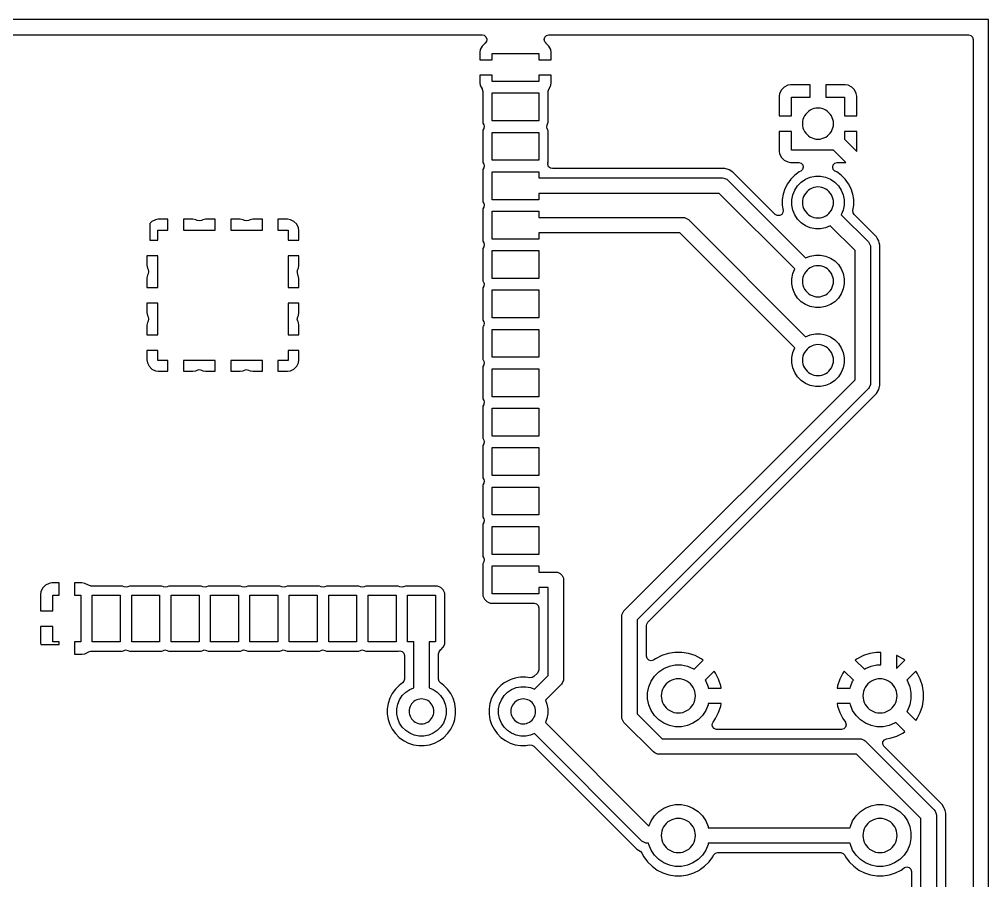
# Model space of a CAD drawing. Header units: millimetres. Extents: x 126 to 180, y -136 to -90.2.
# Drawn here: x 148.76 to 180, y -117.95 to -90.2 of the extents above; entities that cross this region are included whole.
import ezdxf

# ---------------------------------------------------------------- set-up
doc = ezdxf.new("R2010")
doc.units = ezdxf.units.MM
doc.layers.add('ABLATE', color=1, linetype='CONTINUOUS')

msp = doc.modelspace()

# ---------------------------------------------------------------- linework, layer by layer
at = {"layer": 'ABLATE'}
for points in [[(126, -136), (180, -136), (180, -90.2), (126, -90.2)], [(173.5249, -92.3248), (173.5248, -92.3248), (173.412, -92.3824), (173.3224, -92.472), (173.2648, -92.5849), (173.25, -92.6785), (173.25, -93.31), (173.65, -93.31), (173.65, -92.71), (174.25, -92.71), (174.25, -92.31), (173.6185, -92.31)], [(174.75, -92.71), (175.35, -92.71), (175.35, -93.31), (175.75, -93.31), (175.75, -92.6785), (175.7352, -92.5849), (175.7352, -92.5848), (175.6776, -92.472), (175.588, -92.3824), (175.4751, -92.3248), (175.3815, -92.31), (174.75, -92.31)], [(165.5, -93.47), (164, -93.47), (164, -92.57), (165.5, -92.57)], [(174.4347, -93.0643), (174.3706, -93.077), (174.3087, -93.0981), (174.25, -93.127), (174.1956, -93.1633), (174.1464, -93.2064), (174.1033, -93.2556), (174.067, -93.31), (174.0381, -93.3687), (174.017, -93.4306), (174.0043, -93.4947), (174, -93.56), (174.0043, -93.6253), (174.017, -93.6894), (174.0381, -93.7513), (174.067, -93.81), (174.1033, -93.8644), (174.1464, -93.9136), (174.1956, -93.9567), (174.25, -93.993), (174.3087, -94.0219), (174.3706, -94.043), (174.4347, -94.0557), (174.5, -94.06), (174.5653, -94.0557), (174.6294, -94.043), (174.6913, -94.0219), (174.75, -93.993), (174.8044, -93.9567), (174.8536, -93.9136), (174.8967, -93.8644), (174.933, -93.81), (174.9619, -93.7513), (174.983, -93.6894), (174.9957, -93.6253), (175, -93.56), (174.9957, -93.4947), (174.983, -93.4306), (174.9619, -93.3687), (174.933, -93.31), (174.8967, -93.2556), (174.8536, -93.2064), (174.8044, -93.1633), (174.75, -93.127), (174.6913, -93.0981), (174.6294, -93.077), (174.5653, -93.0643), (174.5, -93.06)], [(165.5, -94.74), (164, -94.74), (164, -93.84), (165.5, -93.84)], [(175.35, -94.0564), (175.748, -94.4544), (175.75, -94.4415), (175.75, -93.81), (175.35, -93.81)], [(165.5, -95.31), (171.42, -95.31), (171.4688, -95.3148), (171.4688, -95.3148), (171.5589, -95.3521), (171.5968, -95.3832), (174.1026, -97.889), (174.2533, -97.8266), (174.4167, -97.7941), (174.5833, -97.7941), (174.7467, -97.8266), (174.9007, -97.8904), (175.0392, -97.9829), (175.1571, -98.1008), (175.2496, -98.2393), (175.3134, -98.3933), (175.3459, -98.5567), (175.3459, -98.7233), (175.3134, -98.8867), (175.2496, -99.0407), (175.1571, -99.1792), (175.0392, -99.2971), (174.9007, -99.3896), (174.7467, -99.4534), (174.5833, -99.4859), (174.4167, -99.4859), (174.2533, -99.4534), (174.0993, -99.3896), (173.9608, -99.2971), (173.8429, -99.1792), (173.7504, -99.0407), (173.6866, -98.8867), (173.6541, -98.7233), (173.6541, -98.5567), (173.6866, -98.3933), (173.749, -98.2426), (171.3164, -95.81), (165.5, -95.81), (165.5, -96.01), (164, -96.01), (164, -95.11), (165.5, -95.11)], [(174.4347, -95.6043), (174.3706, -95.617), (174.3087, -95.6381), (174.25, -95.667), (174.1956, -95.7033), (174.1464, -95.7464), (174.1033, -95.7956), (174.067, -95.85), (174.0381, -95.9087), (174.017, -95.9706), (174.0043, -96.0347), (174, -96.1), (174.0043, -96.1653), (174.017, -96.2294), (174.0381, -96.2913), (174.067, -96.35), (174.1033, -96.4044), (174.1464, -96.4536), (174.1956, -96.4967), (174.25, -96.533), (174.3087, -96.5619), (174.3706, -96.583), (174.4347, -96.5957), (174.5, -96.6), (174.5653, -96.5957), (174.6294, -96.583), (174.6913, -96.5619), (174.75, -96.533), (174.8044, -96.4967), (174.8536, -96.4536), (174.8967, -96.4044), (174.933, -96.35), (174.9619, -96.2913), (174.983, -96.2294), (174.9957, -96.1653), (175, -96.1), (174.9957, -96.0347), (174.983, -95.9706), (174.9619, -95.9087), (174.933, -95.85), (174.8967, -95.7956), (174.8536, -95.7464), (174.8044, -95.7033), (174.75, -95.667), (174.6913, -95.6381), (174.6294, -95.617), (174.5653, -95.6043), (174.5, -95.6)], [(165.5, -96.58), (170.15, -96.58), (170.1988, -96.5848), (170.2889, -96.6221), (170.2889, -96.6221), (170.3268, -96.6532), (174.1026, -100.429), (174.2533, -100.3666), (174.4167, -100.3341), (174.5833, -100.3341), (174.7467, -100.3666), (174.9007, -100.4304), (175.0392, -100.5229), (175.1571, -100.6408), (175.2496, -100.7793), (175.3134, -100.9333), (175.3459, -101.0967), (175.3459, -101.2633), (175.3134, -101.4267), (175.2496, -101.5807), (175.1571, -101.7192), (175.0392, -101.8371), (174.9007, -101.9296), (174.7467, -101.9934), (174.5833, -102.0259), (174.4167, -102.0259), (174.2533, -101.9934), (174.0993, -101.9296), (173.9608, -101.8371), (173.8429, -101.7192), (173.7504, -101.5807), (173.6866, -101.4267), (173.6541, -101.2633), (173.6541, -101.0967), (173.6866, -100.9333), (173.749, -100.7826), (170.0464, -97.08), (165.5, -97.08), (165.5, -97.28), (164, -97.28), (164, -96.38), (165.5, -96.38)], [(153.1449, -96.6548), (153.1448, -96.6548), (153.032, -96.7124), (152.9683, -96.776), (152.9683, -97.315), (153.22, -97.315), (153.22, -96.99), (153.545, -96.99), (153.545, -96.64), (153.2385, -96.64)], [(154.6699, -96.6548), (154.6698, -96.6548), (154.6251, -96.6776), (154.5653, -96.6937), (154.4899, -96.6776), (154.4451, -96.6548), (154.3515, -96.64), (154.045, -96.64), (154.045, -96.99), (155.07, -96.99), (155.07, -96.64), (154.7635, -96.64)], [(156.1949, -96.6548), (156.1948, -96.6548), (156.1501, -96.6776), (156.0903, -96.6937), (156.0149, -96.6776), (155.9701, -96.6548), (155.8765, -96.64), (155.57, -96.64), (155.57, -96.99), (156.595, -96.99), (156.595, -96.64), (156.2885, -96.64)], [(157.095, -96.99), (157.42, -96.99), (157.42, -97.315), (157.77, -97.315), (157.77, -97.0085), (157.7552, -96.9149), (157.7552, -96.9148), (157.6976, -96.802), (157.608, -96.7124), (157.4951, -96.6548), (157.4015, -96.64), (157.095, -96.64)], [(165.5, -98.55), (164, -98.55), (164, -97.65), (165.5, -97.65)], [(152.87, -98.1215), (152.8848, -98.2151), (152.8848, -98.2151), (152.9076, -98.2599), (152.9237, -98.3197), (152.9076, -98.3951), (152.8848, -98.4399), (152.87, -98.5335), (152.87, -98.84), (153.22, -98.84), (153.22, -97.815), (152.87, -97.815)], [(157.42, -98.84), (157.77, -98.84), (157.77, -98.5474), (157.7213, -98.3662), (157.7213, -98.3536), (157.7164, -98.3353), (157.7212, -98.3124), (157.7212, -98.2891), (157.7291, -98.2754), (157.7324, -98.2599), (157.7552, -98.2151), (157.7552, -98.2151), (157.77, -98.1215), (157.77, -97.815), (157.42, -97.815)], [(174.4347, -98.1443), (174.3706, -98.157), (174.3087, -98.1781), (174.25, -98.207), (174.1956, -98.2433), (174.1464, -98.2864), (174.1033, -98.3356), (174.067, -98.39), (174.0381, -98.4487), (174.017, -98.5106), (174.0043, -98.5747), (174, -98.64), (174.0043, -98.7053), (174.017, -98.7694), (174.0381, -98.8313), (174.067, -98.89), (174.1033, -98.9444), (174.1464, -98.9936), (174.1956, -99.0367), (174.25, -99.073), (174.3087, -99.1019), (174.3706, -99.123), (174.4347, -99.1357), (174.5, -99.14), (174.5653, -99.1357), (174.6294, -99.123), (174.6913, -99.1019), (174.75, -99.073), (174.8044, -99.0367), (174.8536, -98.9936), (174.8967, -98.9444), (174.933, -98.89), (174.9619, -98.8313), (174.983, -98.7694), (174.9957, -98.7053), (175, -98.64), (174.9957, -98.5747), (174.983, -98.5106), (174.9619, -98.4487), (174.933, -98.39), (174.8967, -98.3356), (174.8536, -98.2864), (174.8044, -98.2433), (174.75, -98.207), (174.6913, -98.1781), (174.6294, -98.157), (174.5653, -98.1443), (174.5, -98.14)], [(165.5, -99.82), (164, -99.82), (164, -98.92), (165.5, -98.92)], [(152.87, -99.6465), (152.8848, -99.7401), (152.8848, -99.7401), (152.9076, -99.7849), (152.9237, -99.8447), (152.9076, -99.9201), (152.8848, -99.9649), (152.87, -100.0585), (152.87, -100.365), (153.22, -100.365), (153.22, -99.34), (152.87, -99.34)], [(157.42, -100.365), (157.77, -100.365), (157.77, -100.0585), (157.7552, -99.9649), (157.7552, -99.9648), (157.7324, -99.9201), (157.7164, -99.8603), (157.7324, -99.7849), (157.7552, -99.7401), (157.7552, -99.7401), (157.77, -99.6465), (157.77, -99.34), (157.42, -99.34)], [(165.5, -101.09), (164, -101.09), (164, -100.19), (165.5, -100.19)], [(152.87, -101.1715), (152.8848, -101.2651), (152.8848, -101.2652), (152.9424, -101.378), (153.032, -101.4676), (153.1449, -101.5252), (153.2385, -101.54), (153.545, -101.54), (153.545, -101.19), (153.22, -101.19), (153.22, -100.865), (152.87, -100.865)], [(157.42, -101.19), (157.095, -101.19), (157.095, -101.54), (157.4015, -101.54), (157.4951, -101.5252), (157.4952, -101.5252), (157.608, -101.4676), (157.6976, -101.378), (157.7552, -101.2651), (157.77, -101.1715), (157.77, -100.865), (157.42, -100.865)], [(174.4347, -100.6843), (174.3706, -100.697), (174.3087, -100.7181), (174.25, -100.747), (174.1956, -100.7833), (174.1464, -100.8264), (174.1033, -100.8756), (174.067, -100.93), (174.0381, -100.9887), (174.017, -101.0506), (174.0043, -101.1147), (174, -101.18), (174.0043, -101.2453), (174.017, -101.3094), (174.0381, -101.3713), (174.067, -101.43), (174.1033, -101.4844), (174.1464, -101.5336), (174.1956, -101.5767), (174.25, -101.613), (174.3087, -101.6419), (174.3706, -101.663), (174.4347, -101.6757), (174.5, -101.68), (174.5653, -101.6757), (174.6294, -101.663), (174.6913, -101.6419), (174.75, -101.613), (174.8044, -101.5767), (174.8536, -101.5336), (174.8967, -101.4844), (174.933, -101.43), (174.9619, -101.3713), (174.983, -101.3094), (174.9957, -101.2453), (175, -101.18), (174.9957, -101.1147), (174.983, -101.0506), (174.9619, -100.9887), (174.933, -100.93), (174.8967, -100.8756), (174.8536, -100.8264), (174.8044, -100.7833), (174.75, -100.747), (174.6913, -100.7181), (174.6294, -100.697), (174.5653, -100.6843), (174.5, -100.68)], [(154.045, -101.54), (154.3515, -101.54), (154.4452, -101.5252), (154.4452, -101.5252), (154.4899, -101.5024), (154.5497, -101.4863), (154.6251, -101.5024), (154.6699, -101.5252), (154.7635, -101.54), (155.07, -101.54), (155.07, -101.19), (154.045, -101.19)], [(155.57, -101.54), (155.8765, -101.54), (155.9701, -101.5252), (155.9702, -101.5252), (156.0149, -101.5024), (156.0747, -101.4863), (156.1501, -101.5024), (156.1949, -101.5252), (156.2885, -101.54), (156.595, -101.54), (156.595, -101.19), (155.57, -101.19)], [(165.5, -102.36), (164, -102.36), (164, -101.46), (165.5, -101.46)], [(165.5, -103.63), (164, -103.63), (164, -102.73), (165.5, -102.73)], [(165.5, -104.9), (164, -104.9), (164, -104), (165.5, -104)], [(165.5, -106.17), (164, -106.17), (164, -105.27), (165.5, -105.27)], [(165.5, -107.44), (164, -107.44), (164, -106.54), (165.5, -106.54)], [(165.5, -108.01), (166.0517, -108.01), (166.1005, -108.0148), (166.1906, -108.0521), (166.2596, -108.1211), (166.2969, -108.2112), (166.3017, -108.26), (166.3017, -111.4483), (166.2969, -111.4971), (166.2596, -111.5872), (166.2596, -111.5872), (166.2285, -111.6251), (165.7129, -112.1407), (165.7656, -112.2678), (165.7961, -112.4216), (165.7961, -112.5784), (165.7656, -112.7322), (165.7129, -112.8593), (169.049, -116.1954), (169.1181, -116.0286), (169.227, -115.8656), (169.3656, -115.727), (169.5286, -115.6181), (169.7097, -115.5431), (169.902, -115.5048), (170.098, -115.5048), (170.2903, -115.5431), (170.4714, -115.6181), (170.6344, -115.727), (170.773, -115.8656), (170.8819, -116.0286), (170.9569, -116.2097), (170.965, -116.25), (175.535, -116.25), (175.5431, -116.2097), (175.6181, -116.0286), (175.727, -115.8656), (175.8656, -115.727), (176.0286, -115.6181), (176.2097, -115.5431), (176.402, -115.5048), (176.598, -115.5048), (176.7903, -115.5431), (176.9714, -115.6181), (177.1344, -115.727), (177.273, -115.8656), (177.3819, -116.0286), (177.4569, -116.2097), (177.4952, -116.402), (177.4952, -116.598), (177.4569, -116.7903), (177.3819, -116.9714), (177.273, -117.1344), (177.1344, -117.273), (176.9714, -117.3819), (176.7903, -117.4569), (176.598, -117.4952), (176.402, -117.4952), (176.2097, -117.4569), (176.0286, -117.3819), (175.8656, -117.273), (175.727, -117.1344), (175.6181, -116.9714), (175.5431, -116.7903), (175.535, -116.75), (170.965, -116.75), (170.9569, -116.7903), (170.8819, -116.9714), (170.773, -117.1344), (170.6344, -117.273), (170.4714, -117.3819), (170.2903, -117.4569), (170.098, -117.4952), (169.902, -117.4952), (169.7097, -117.4569), (169.5286, -117.3819), (169.3656, -117.273), (169.227, -117.1344), (169.1181, -116.9714), (169.0431, -116.7903), (169.035, -116.75), (169, -116.75), (168.9512, -116.7452), (168.8611, -116.7079), (168.8611, -116.7079), (168.8232, -116.6768), (165.3593, -113.2129), (165.2322, -113.2656), (165.0784, -113.2961), (164.9216, -113.2961), (164.7678, -113.2656), (164.6229, -113.2055), (164.4925, -113.1184), (164.3816, -113.0075), (164.2945, -112.8771), (164.2344, -112.7322), (164.2039, -112.5784), (164.2039, -112.4216), (164.2344, -112.2678), (164.2945, -112.1229), (164.3816, -111.9925), (164.4925, -111.8816), (164.6229, -111.7945), (164.7678, -111.7344), (164.9216, -111.7039), (165.0784, -111.7039), (165.2322, -111.7344), (165.3593, -111.7871), (165.8017, -111.3447), (165.8017, -108.51), (165.5, -108.51), (165.5, -108.71), (164, -108.71), (164, -107.81), (165.5, -107.81)], [(149.7149, -108.3748), (149.7149, -108.3748), (149.602, -108.4324), (149.5124, -108.522), (149.4548, -108.6349), (149.44, -108.7285), (149.44, -109.26), (149.84, -109.26), (149.84, -108.76), (150.04, -108.76), (150.04, -108.36), (149.8085, -108.36)], [(150.54, -108.76), (150.74, -108.76), (150.74, -110.26), (150.54, -110.26), (150.54, -110.66), (150.7715, -110.66), (150.8651, -110.6452), (150.8652, -110.6452), (150.979, -110.5871), (150.9893, -110.5805), (151.0638, -110.5605), (151.0651, -110.5605), (152.0549, -110.5605), (152.08, -110.5576), (152.1348, -110.5334), (152.179, -110.5215), (152.2552, -110.5334), (152.31, -110.5576), (152.3251, -110.5593), (152.3351, -110.5605), (152.3351, -110.5605), (153.3249, -110.5605), (153.35, -110.5576), (153.4048, -110.5334), (153.449, -110.5215), (153.5252, -110.5334), (153.58, -110.5576), (153.5951, -110.5593), (153.6051, -110.5605), (153.6051, -110.5605), (154.5949, -110.5605), (154.62, -110.5576), (154.6748, -110.5334), (154.719, -110.5215), (154.7952, -110.5334), (154.85, -110.5576), (154.8651, -110.5593), (154.8751, -110.5605), (154.8751, -110.5605), (155.8649, -110.5605), (155.89, -110.5576), (155.9448, -110.5334), (155.989, -110.5215), (156.0652, -110.5334), (156.12, -110.5576), (156.1351, -110.5593), (156.1451, -110.5605), (156.1451, -110.5605), (157.1349, -110.5605), (157.16, -110.5576), (157.2148, -110.5334), (157.259, -110.5215), (157.3352, -110.5334), (157.39, -110.5576), (157.4051, -110.5593), (157.4151, -110.5605), (157.4151, -110.5605), (158.4049, -110.5605), (158.43, -110.5576), (158.4848, -110.5334), (158.529, -110.5215), (158.6052, -110.5334), (158.66, -110.5576), (158.6751, -110.5593), (158.6851, -110.5605), (158.6851, -110.5605), (159.6749, -110.5605), (159.7, -110.5576), (159.7548, -110.5334), (159.799, -110.5215), (159.8752, -110.5334), (159.93, -110.5576), (159.9451, -110.5593), (159.9551, -110.5605), (159.9551, -110.5605), (160.9449, -110.5605), (160.97, -110.5576), (160.97, -110.5576), (160.9808, -110.5546), (160.9815, -110.5574), (161.0205, -110.5492), (161.095, -110.5691), (161.1495, -110.6237), (161.1695, -110.6982), (161.1695, -111.4637), (161.1566, -111.5244), (161.1081, -111.5843), (161.0031, -111.6606), (160.8806, -111.7831), (160.7788, -111.9232), (160.7001, -112.0776), (160.6466, -112.2423), (160.6195, -112.4134), (160.6195, -112.5866), (160.6466, -112.7577), (160.7001, -112.9224), (160.7788, -113.0768), (160.8806, -113.2169), (161.0031, -113.3394), (161.1432, -113.4412), (161.2976, -113.5199), (161.4623, -113.5734), (161.6334, -113.6005), (161.6334, -113.6005), (161.8066, -113.6005), (161.8066, -113.6005), (161.9777, -113.5734), (162.1424, -113.5199), (162.2968, -113.4412), (162.3325, -113.4153), (162.4369, -113.3394), (162.4369, -113.3394), (162.5594, -113.2169), (162.5736, -113.1974), (162.6612, -113.0768), (162.6977, -113.0053), (162.7399, -112.9224), (162.7693, -112.8318), (162.7934, -112.7577), (162.8094, -112.6565), (162.8205, -112.5866), (162.8205, -112.4134), (162.8085, -112.3377), (162.7934, -112.2423), (162.7399, -112.0776), (162.7399, -112.0775), (162.6612, -111.9232), (162.5594, -111.7831), (162.5594, -111.7831), (162.4369, -111.6606), (162.3319, -111.5843), (162.2905, -111.5382), (162.2705, -111.4637), (162.2705, -110.6402), (162.2851, -110.5759), (162.3353, -110.5173), (162.3428, -110.5122), (162.3428, -110.5122), (162.4222, -110.4328), (162.4222, -110.4328), (162.4676, -110.33), (162.4676, -110.33), (162.4705, -110.3049), (162.4705, -108.7151), (162.4705, -108.7151), (162.4705, -108.7151), (162.4676, -108.69), (162.4676, -108.69), (162.4676, -108.69), (162.4222, -108.5872), (162.3428, -108.5078), (162.24, -108.4624), (162.24, -108.4624), (162.2149, -108.4595), (161.2251, -108.4595), (161.2251, -108.4595), (161.2, -108.4624), (161.2, -108.4624), (161.2, -108.4624), (161.1452, -108.4866), (161.101, -108.4985), (161.0248, -108.4866), (160.97, -108.4624), (160.97, -108.4624), (160.9449, -108.4595), (159.9551, -108.4595), (159.9551, -108.4595), (159.93, -108.4624), (159.93, -108.4624), (159.93, -108.4624), (159.8752, -108.4866), (159.831, -108.4985), (159.7548, -108.4866), (159.7, -108.4624), (159.7, -108.4624), (159.6749, -108.4595), (158.6851, -108.4595), (158.6851, -108.4595), (158.66, -108.4624), (158.66, -108.4624), (158.66, -108.4624), (158.6052, -108.4866), (158.561, -108.4985), (158.4848, -108.4866), (158.43, -108.4624), (158.43, -108.4624), (158.4049, -108.4595), (157.4151, -108.4595), (157.4151, -108.4595), (157.39, -108.4624), (157.39, -108.4624), (157.39, -108.4624), (157.3352, -108.4866), (157.291, -108.4985), (157.2148, -108.4866), (157.16, -108.4624), (157.16, -108.4624), (157.1349, -108.4595), (156.1451, -108.4595), (156.1451, -108.4595), (156.12, -108.4624), (156.12, -108.4624), (156.12, -108.4624), (156.0652, -108.4866), (156.021, -108.4985), (155.9448, -108.4866), (155.89, -108.4624), (155.89, -108.4624), (155.8649, -108.4595), (154.8751, -108.4595), (154.8751, -108.4595), (154.85, -108.4624), (154.85, -108.4624), (154.85, -108.4624), (154.7952, -108.4866), (154.751, -108.4985), (154.6748, -108.4866), (154.62, -108.4624), (154.62, -108.4624), (154.5949, -108.4595), (153.6051, -108.4595), (153.6051, -108.4595), (153.58, -108.4624), (153.58, -108.4624), (153.58, -108.4624), (153.5252, -108.4866), (153.481, -108.4985), (153.4048, -108.4866), (153.35, -108.4624), (153.35, -108.4624), (153.3249, -108.4595), (152.3351, -108.4595), (152.3351, -108.4595), (152.31, -108.4624), (152.31, -108.4624), (152.31, -108.4624), (152.2552, -108.4866), (152.211, -108.4985), (152.1348, -108.4866), (152.08, -108.4624), (152.08, -108.4624), (152.0549, -108.4595), (151.0638, -108.4595), (151.0482, -108.4587), (150.9893, -108.4361), (150.9885, -108.4377), (150.8651, -108.3748), (150.7715, -108.36), (150.54, -108.36)], [(152.01, -110.26), (151.11, -110.26), (151.11, -108.76), (152.01, -108.76)], [(153.28, -110.26), (152.38, -110.26), (152.38, -108.76), (153.28, -108.76)], [(154.55, -110.26), (153.65, -110.26), (153.65, -108.76), (154.55, -108.76)], [(155.82, -110.26), (154.92, -110.26), (154.92, -108.76), (155.82, -108.76)], [(157.09, -110.26), (156.19, -110.26), (156.19, -108.76), (157.09, -108.76)], [(158.36, -110.26), (157.46, -110.26), (157.46, -108.76), (158.36, -108.76)], [(159.63, -110.26), (158.73, -110.26), (158.73, -108.76), (159.63, -108.76)], [(160.9, -110.26), (160, -110.26), (160, -108.76), (160.9, -108.76)], [(162.17, -110.26), (161.97, -110.26), (161.97, -111.7418), (162.0971, -111.7945), (162.2275, -111.8816), (162.3384, -111.9925), (162.4255, -112.1229), (162.4856, -112.2678), (162.5161, -112.4216), (162.5161, -112.5784), (162.4856, -112.7322), (162.4255, -112.8771), (162.3384, -113.0075), (162.2275, -113.1184), (162.0971, -113.2055), (161.9522, -113.2656), (161.7984, -113.2961), (161.6416, -113.2961), (161.4878, -113.2656), (161.3429, -113.2055), (161.2125, -113.1184), (161.1016, -113.0075), (161.0145, -112.8771), (160.9544, -112.7322), (160.9239, -112.5784), (160.9239, -112.4216), (160.9544, -112.2678), (161.0145, -112.1229), (161.1016, -111.9925), (161.2125, -111.8816), (161.3429, -111.7945), (161.47, -111.7418), (161.47, -110.26), (161.27, -110.26), (161.27, -108.76), (162.17, -108.76)], [(149.44, -110.2915), (149.4481, -110.3425), (150.04, -110.3425), (150.04, -110.26), (149.84, -110.26), (149.84, -109.76), (149.44, -109.76)], [(176.1722, -110.6345), (176.1722, -110.6345), (175.9626, -110.7026), (175.9626, -110.7026), (175.7662, -110.8026), (175.7662, -110.8026), (175.7025, -110.8489), (175.7025, -110.8489), (175.9945, -111.1409), (176.0286, -111.1181), (176.2097, -111.0431), (176.402, -111.0048), (176.5276, -111.0048), (176.5276, -110.6), (176.3898, -110.6)], [(177.0276, -111.1188), (177.2975, -110.8489), (177.2338, -110.8026), (177.0374, -110.7026), (177.0374, -110.7026), (177.0276, -110.6994)], [(170.8591, -111.4945), (170.8819, -111.5286), (170.9569, -111.7097), (170.965, -111.75), (171.3779, -111.75), (171.3655, -111.6722), (171.2974, -111.4626), (171.2974, -111.4626), (171.1974, -111.2662), (171.1511, -111.2025)], [(175.3026, -111.2662), (175.3026, -111.2662), (175.2026, -111.4626), (175.2026, -111.4626), (175.1345, -111.6722), (175.1221, -111.75), (175.535, -111.75), (175.5431, -111.7097), (175.6181, -111.5286), (175.6409, -111.4945), (175.3489, -111.2025), (175.3489, -111.2025)], [(177.3591, -111.4945), (177.3819, -111.5286), (177.4569, -111.7097), (177.4952, -111.902), (177.4952, -112.098), (177.4569, -112.2903), (177.3819, -112.4714), (177.3591, -112.5055), (177.6511, -112.7975), (177.6511, -112.7975), (177.6974, -112.7338), (177.6974, -112.7338), (177.7974, -112.5374), (177.7974, -112.5374), (177.8655, -112.3278), (177.9, -112.1102), (177.9, -111.8898), (177.8655, -111.6722), (177.7974, -111.4626), (177.7974, -111.4626), (177.6974, -111.2662), (177.6511, -111.2025)], [(169.9282, -111.4547), (169.8577, -111.4687), (169.7895, -111.4919), (169.725, -111.5237), (169.6652, -111.5637), (169.6111, -111.6111), (169.5637, -111.6652), (169.5237, -111.725), (169.4919, -111.7895), (169.4687, -111.8576), (169.4547, -111.9282), (169.45, -112), (169.4547, -112.0718), (169.4687, -112.1423), (169.4919, -112.2105), (169.5237, -112.275), (169.5637, -112.3348), (169.6111, -112.3889), (169.6652, -112.4363), (169.725, -112.4763), (169.7895, -112.5081), (169.8577, -112.5313), (169.9282, -112.5453), (170, -112.55), (170.0718, -112.5453), (170.1424, -112.5313), (170.2105, -112.5081), (170.275, -112.4763), (170.3348, -112.4363), (170.3889, -112.3889), (170.4363, -112.3348), (170.4763, -112.275), (170.5081, -112.2105), (170.5313, -112.1423), (170.5453, -112.0718), (170.55, -112), (170.5453, -111.9282), (170.5313, -111.8576), (170.5081, -111.7895), (170.4763, -111.725), (170.4363, -111.6652), (170.3889, -111.6111), (170.3348, -111.5637), (170.275, -111.5237), (170.2105, -111.4919), (170.1424, -111.4687), (170.0718, -111.4547), (170, -111.45)], [(176.4282, -111.4547), (176.3577, -111.4687), (176.2895, -111.4919), (176.225, -111.5237), (176.1652, -111.5637), (176.1111, -111.6111), (176.0637, -111.6652), (176.0237, -111.725), (175.9919, -111.7895), (175.9687, -111.8576), (175.9547, -111.9282), (175.95, -112), (175.9547, -112.0718), (175.9687, -112.1423), (175.9919, -112.2105), (176.0237, -112.275), (176.0637, -112.3348), (176.1111, -112.3889), (176.1652, -112.4363), (176.225, -112.4763), (176.2895, -112.5081), (176.3577, -112.5313), (176.4282, -112.5453), (176.5, -112.55), (176.5718, -112.5453), (176.6424, -112.5313), (176.7105, -112.5081), (176.775, -112.4763), (176.8348, -112.4363), (176.8889, -112.3889), (176.9363, -112.3348), (176.9763, -112.275), (177.0081, -112.2105), (177.0313, -112.1423), (177.0453, -112.0718), (177.05, -112), (177.0453, -111.9282), (177.0313, -111.8576), (177.0081, -111.7895), (176.9763, -111.725), (176.9363, -111.6652), (176.8889, -111.6111), (176.8348, -111.5637), (176.775, -111.5237), (176.7105, -111.4919), (176.6424, -111.4687), (176.5718, -111.4547), (176.5, -111.45)], [(161.6678, -112.1034), (161.6165, -112.1136), (161.5669, -112.1304), (161.52, -112.1536), (161.4765, -112.1827), (161.4372, -112.2172), (161.4027, -112.2565), (161.3736, -112.3), (161.3504, -112.3469), (161.3336, -112.3965), (161.3234, -112.4478), (161.32, -112.5), (161.3234, -112.5522), (161.3336, -112.6035), (161.3504, -112.6531), (161.3736, -112.7), (161.4027, -112.7435), (161.4372, -112.7828), (161.4765, -112.8173), (161.52, -112.8464), (161.5669, -112.8696), (161.6165, -112.8864), (161.6678, -112.8966), (161.72, -112.9), (161.7722, -112.8966), (161.8235, -112.8864), (161.8731, -112.8696), (161.92, -112.8464), (161.9635, -112.8173), (162.0028, -112.7828), (162.0373, -112.7435), (162.0664, -112.7), (162.0896, -112.6531), (162.1064, -112.6035), (162.1166, -112.5522), (162.12, -112.5), (162.1166, -112.4478), (162.1064, -112.3965), (162.0896, -112.3469), (162.0664, -112.3), (162.0373, -112.2565), (162.0028, -112.2172), (161.9635, -112.1827), (161.92, -112.1536), (161.8731, -112.1304), (161.8235, -112.1136), (161.7722, -112.1034), (161.72, -112.1)], [(164.9478, -112.1034), (164.8965, -112.1136), (164.8469, -112.1304), (164.8, -112.1536), (164.7565, -112.1827), (164.7172, -112.2172), (164.6827, -112.2565), (164.6536, -112.3), (164.6304, -112.3469), (164.6136, -112.3965), (164.6034, -112.4478), (164.6, -112.5), (164.6034, -112.5522), (164.6136, -112.6035), (164.6304, -112.6531), (164.6536, -112.7), (164.6827, -112.7435), (164.7172, -112.7828), (164.7565, -112.8173), (164.8, -112.8464), (164.8469, -112.8696), (164.8965, -112.8864), (164.9478, -112.8966), (165, -112.9), (165.0522, -112.8966), (165.1035, -112.8864), (165.1531, -112.8696), (165.2, -112.8464), (165.2435, -112.8173), (165.2828, -112.7828), (165.3173, -112.7435), (165.3464, -112.7), (165.3696, -112.6531), (165.3864, -112.6035), (165.3966, -112.5522), (165.4, -112.5), (165.3966, -112.4478), (165.3864, -112.3965), (165.3696, -112.3469), (165.3464, -112.3), (165.3173, -112.2565), (165.2828, -112.2172), (165.2435, -112.1827), (165.2, -112.1536), (165.1531, -112.1304), (165.1035, -112.1136), (165.0522, -112.1034), (165, -112.1)], [(169.9282, -115.9547), (169.8577, -115.9687), (169.7895, -115.9919), (169.725, -116.0237), (169.6652, -116.0637), (169.6111, -116.1111), (169.5637, -116.1652), (169.5237, -116.225), (169.4919, -116.2895), (169.4687, -116.3576), (169.4547, -116.4282), (169.45, -116.5), (169.4547, -116.5718), (169.4687, -116.6423), (169.4919, -116.7105), (169.5237, -116.775), (169.5637, -116.8348), (169.6111, -116.8889), (169.6652, -116.9363), (169.725, -116.9763), (169.7895, -117.0081), (169.8577, -117.0313), (169.9282, -117.0453), (170, -117.05), (170.0718, -117.0453), (170.1424, -117.0313), (170.2105, -117.0081), (170.275, -116.9763), (170.3348, -116.9363), (170.3889, -116.8889), (170.4363, -116.8348), (170.4763, -116.775), (170.5081, -116.7105), (170.5313, -116.6423), (170.5453, -116.5718), (170.55, -116.5), (170.5453, -116.4282), (170.5313, -116.3576), (170.5081, -116.2895), (170.4763, -116.225), (170.4363, -116.1652), (170.3889, -116.1111), (170.3348, -116.0637), (170.275, -116.0237), (170.2105, -115.9919), (170.1424, -115.9687), (170.0718, -115.9547), (170, -115.95)], [(176.4282, -115.9547), (176.3577, -115.9687), (176.2895, -115.9919), (176.225, -116.0237), (176.1652, -116.0637), (176.1111, -116.1111), (176.0637, -116.1652), (176.0237, -116.225), (175.9919, -116.2895), (175.9687, -116.3576), (175.9547, -116.4282), (175.95, -116.5), (175.9547, -116.5718), (175.9687, -116.6423), (175.9919, -116.7105), (176.0237, -116.775), (176.0637, -116.8348), (176.1111, -116.8889), (176.1652, -116.9363), (176.225, -116.9763), (176.2895, -117.0081), (176.3577, -117.0313), (176.4282, -117.0453), (176.5, -117.05), (176.5718, -117.0453), (176.6424, -117.0313), (176.7105, -117.0081), (176.775, -116.9763), (176.8348, -116.9363), (176.8889, -116.8889), (176.9363, -116.8348), (176.9763, -116.775), (177.0081, -116.7105), (177.0313, -116.6423), (177.0453, -116.5718), (177.05, -116.5), (177.0453, -116.4282), (177.0313, -116.3576), (177.0081, -116.2895), (176.9763, -116.225), (176.9363, -116.1652), (176.8889, -116.1111), (176.8348, -116.0637), (176.775, -116.0237), (176.7105, -115.9919), (176.6424, -115.9687), (176.5718, -115.9547), (176.5, -115.95)]]:
    msp.add_lwpolyline(points, close=True, dxfattribs=at)
for points in [[(148.3224, -90.7005), (163.6776, -90.7005), (163.7382, -90.7134), (163.7981, -90.7619), (163.8257, -90.8339), (163.8137, -90.9101), (163.7701, -90.9639), (163.7702, -90.9641), (163.7688, -90.9655), (163.7651, -90.97), (163.762, -90.9724), (163.6724, -91.062), (163.6148, -91.1749), (163.6, -91.2685), (163.6, -91.5), (164, -91.5), (164, -91.3), (165.5, -91.3), (165.5, -91.5), (165.9, -91.5), (165.9, -91.2685), (165.8852, -91.1749), (165.8852, -91.1748), (165.8276, -91.062), (165.738, -90.9724), (165.7349, -90.97), (165.6934, -90.924), (165.6734, -90.8495), (165.6934, -90.775), (165.7479, -90.7205), (165.8224, -90.7005), (179.3505, -90.7005), (179.425, -90.7205), (179.4795, -90.775), (179.4995, -90.8495), (179.4995, -115.7807), (179.4995, -135.3505)], [(178.6183, -126.5047), (178.6183, -115.7807), (178.5959, -115.6972), (178.5808, -115.6407), (178.5713, -115.6243), (178.5083, -115.5152), (176.6296, -113.6365), (176.6191, -113.6249), (176.5878, -113.5544), (176.5958, -113.4777), (176.6412, -113.4153), (176.7116, -113.3839), (176.8278, -113.3655), (176.8278, -113.3655), (177.0374, -113.2974), (177.0374, -113.2974), (177.2338, -113.1974), (177.2338, -113.1974), (177.2975, -113.1511), (177.2975, -113.1511), (177.0055, -112.8591), (176.9714, -112.8819), (176.7903, -112.9569), (176.598, -112.9952), (176.402, -112.9952), (176.2097, -112.9569), (176.0286, -112.8819), (175.8656, -112.773), (175.727, -112.6344), (175.6181, -112.4714), (175.5431, -112.2903), (175.535, -112.25), (175.1221, -112.25), (175.1345, -112.3278), (175.2026, -112.5374), (175.2026, -112.5374), (175.3026, -112.7338), (175.3026, -112.7338), (175.3821, -112.8432), (175.3906, -112.8563), (175.4106, -112.9308), (175.3906, -113.0053), (175.3361, -113.0598), (175.2616, -113.0798), (171.2384, -113.0798), (171.2228, -113.079), (171.1508, -113.0513), (171.1023, -112.9914), (171.0902, -112.9152), (171.1179, -112.8432), (171.1974, -112.7338), (171.1974, -112.7338), (171.2974, -112.5374), (171.2974, -112.5374), (171.3655, -112.3278), (171.3779, -112.25), (170.965, -112.25), (170.9569, -112.2903), (170.8819, -112.4714), (170.773, -112.6344), (170.6344, -112.773), (170.4714, -112.8819), (170.2903, -112.9569), (170.098, -112.9952), (169.902, -112.9952), (169.7097, -112.9569), (169.5286, -112.8819), (169.3656, -112.773), (169.227, -112.6344), (169.1181, -112.4714), (169.0431, -112.2903), (169.0048, -112.098), (169.0048, -111.902), (169.0431, -111.7097), (169.1181, -111.5286), (169.227, -111.3656), (169.3656, -111.227), (169.5286, -111.1181), (169.7097, -111.0431), (169.902, -111.0048), (170.098, -111.0048), (170.2903, -111.0431), (170.4714, -111.1181), (170.5055, -111.1409), (170.7975, -110.8489), (170.7338, -110.8026), (170.5374, -110.7026), (170.5374, -110.7026), (170.3278, -110.6345), (170.1102, -110.6), (169.8898, -110.6), (169.6722, -110.6345), (169.6722, -110.6345), (169.4626, -110.7026), (169.4626, -110.7026), (169.2662, -110.8026), (169.2117, -110.8423), (169.1986, -110.8507), (169.1241, -110.8707), (169.0496, -110.8507), (168.9951, -110.7962), (168.9751, -110.7217), (168.9751, -109.731), (168.9802, -109.6925), (169.0187, -109.6257), (172.7015, -105.9429), (176.3874, -102.257), (176.4599, -102.1315), (176.4974, -101.9915), (176.4974, -101.8465), (176.4974, -97.4744), (176.4776, -97.4005), (176.4599, -97.3344), (176.4114, -97.2505), (176.4114, -97.2505), (176.3874, -97.2089), (175.6657, -96.4872), (175.632, -96.4352), (175.6239, -96.3585), (175.6243, -96.356), (175.6505, -96.1905), (175.6505, -96.0095), (175.6222, -95.8306), (175.6126, -95.801), (175.5662, -95.6584), (175.484, -95.497), (175.484, -95.497), (175.3776, -95.3505), (175.3776, -95.3505), (175.2495, -95.2224), (175.2495, -95.2224), (175.103, -95.116), (175.103, -95.116), (175.0554, -95.0918), (175.0486, -95.088), (174.994, -95.0335), (174.9741, -94.959), (174.994, -94.8845), (175.0486, -94.83), (175.1231, -94.81), (175.3815, -94.81), (175.3944, -94.808), (174.9964, -94.41), (173.65, -94.41), (173.65, -93.81), (173.25, -93.81), (173.25, -94.4415), (173.2648, -94.5351), (173.2648, -94.5352), (173.3224, -94.648), (173.412, -94.7376), (173.5249, -94.7952), (173.6185, -94.81), (173.8769, -94.81), (173.8847, -94.8102), (173.9581, -94.834), (174.0097, -94.8914), (174.0257, -94.9668), (174.0019, -95.0401), (173.9446, -95.0918), (173.897, -95.116), (173.7505, -95.2224), (173.6224, -95.3505), (173.516, -95.497), (173.4338, -95.6584), (173.3778, -95.8306), (173.3495, -96.0095), (173.3495, -96.1905), (173.3757, -96.356), (173.3725, -96.4179), (173.3339, -96.4847), (173.2671, -96.5232), (173.19, -96.5232), (173.1232, -96.4847), (171.758, -95.1195), (171.6325, -95.047), (171.6082, -95.0405), (171.6082, -95.0405), (171.4925, -95.0095), (165.9382, -95.0095), (165.8779, -94.9968), (165.8178, -94.9484), (165.79, -94.8765), (165.7985, -94.8219), (165.7946, -94.8208), (165.7976, -94.81), (165.8005, -94.7849), (165.8005, -93.7951), (165.8005, -93.7951), (165.8005, -93.7951), (165.7976, -93.77), (165.7734, -93.7152), (165.7615, -93.671), (165.7734, -93.5948), (165.7976, -93.54), (165.7976, -93.54), (165.8005, -93.5149), (165.8005, -92.5238), (165.8013, -92.5082), (165.8239, -92.4493), (165.8223, -92.4485), (165.8852, -92.3251), (165.9, -92.2315), (165.9, -92), (165.5, -92), (165.5, -92.2), (164, -92.2), (164, -92), (163.6, -92), (163.6, -92.2315), (163.6148, -92.3251), (163.6148, -92.3251), (163.6729, -92.439), (163.6795, -92.4493), (163.6995, -92.5238), (163.6995, -92.5251), (163.6995, -92.5251), (163.6995, -93.5149), (163.7024, -93.54), (163.7266, -93.5948), (163.7385, -93.639), (163.7266, -93.7152), (163.7024, -93.77), (163.6995, -93.7951), (163.6995, -94.7849), (163.7024, -94.81), (163.7266, -94.8648), (163.7385, -94.909), (163.7266, -94.9852), (163.7024, -95.04), (163.7024, -95.04), (163.7016, -95.047), (163.6995, -95.0651), (163.6995, -96.0549), (163.7024, -96.08), (163.7266, -96.1348), (163.7385, -96.179), (163.7266, -96.2552), (163.7024, -96.31), (163.7024, -96.31), (163.6995, -96.3351), (163.6995, -96.802), (163.6995, -97.0085), (163.6995, -97.3249), (163.7024, -97.35), (163.7266, -97.4048), (163.7385, -97.449), (163.7266, -97.5252), (163.7024, -97.58), (163.6995, -97.6051), (163.6995, -98.5474), (163.6995, -98.5949), (163.7024, -98.62), (163.7335, -98.6903), (163.7366, -98.7069), (163.7385, -98.719), (163.7266, -98.7952), (163.7024, -98.85), (163.6995, -98.8751), (163.6995, -99.8649), (163.7024, -99.89), (163.7266, -99.9448), (163.7385, -99.989), (163.7277, -100.0585), (163.7266, -100.0652), (163.7212, -100.0776), (163.7056, -100.1128), (163.7024, -100.12), (163.7024, -100.12), (163.6995, -100.1451), (163.6995, -100.5866), (163.6995, -101.1349), (163.7024, -101.16), (163.7075, -101.1715), (163.7266, -101.2148), (163.7385, -101.259), (163.7266, -101.3352), (163.7024, -101.39), (163.6995, -101.4151), (163.6995, -102.4049), (163.7024, -102.43), (163.7266, -102.4848), (163.7385, -102.529), (163.7266, -102.6052), (163.7024, -102.66), (163.6995, -102.6851), (163.6995, -103.6749), (163.7024, -103.7), (163.7266, -103.7548), (163.7385, -103.799), (163.7266, -103.8752), (163.7024, -103.93), (163.7024, -103.93), (163.7001, -103.95), (163.6995, -103.9551), (163.6995, -104.9449), (163.7024, -104.97), (163.7266, -105.0248), (163.7385, -105.069), (163.7266, -105.1452), (163.7024, -105.2), (163.6995, -105.2251), (163.6995, -106.2149), (163.7024, -106.24), (163.7266, -106.2948), (163.7385, -106.339), (163.7266, -106.4152), (163.7024, -106.47), (163.6995, -106.4951), (163.6995, -107.4849), (163.7024, -107.51), (163.7266, -107.5648), (163.7385, -107.609), (163.7266, -107.6852), (163.7024, -107.74), (163.6995, -107.7651), (163.6995, -108.7549), (163.7024, -108.78), (163.7478, -108.8828), (163.8272, -108.9622), (163.93, -109.0076), (163.9401, -109.0088), (163.9551, -109.0105), (165.3522, -109.0105), (165.4267, -109.0305), (165.4812, -109.085), (165.5012, -109.1595), (165.5012, -111.1586), (165.4961, -111.1971), (165.4576, -111.2639), (165.3435, -111.378), (165.2915, -111.4117), (165.2148, -111.4198), (165.0866, -111.3995), (164.9134, -111.3995), (164.8399, -111.4111), (164.7423, -111.4266), (164.6315, -111.4626), (164.5776, -111.4801), (164.4232, -111.5588), (164.4232, -111.5588), (164.4232, -111.5588), (164.3881, -111.5843), (164.2831, -111.6606), (164.1606, -111.7831), (164.0588, -111.9232), (163.9801, -112.0776), (163.9266, -112.2423), (163.8995, -112.4134), (163.8995, -112.5866), (163.9266, -112.7577), (163.9801, -112.9224), (164.0588, -113.0768), (164.1606, -113.2169), (164.2831, -113.3394), (164.4232, -113.4412), (164.5776, -113.5199), (164.7423, -113.5734), (164.9134, -113.6005), (164.9134, -113.6005), (165.0866, -113.6005), (165.0866, -113.6005), (165.1342, -113.593), (165.2148, -113.5802), (165.2767, -113.5834), (165.3435, -113.622), (168.662, -116.9405), (168.7637, -116.9992), (168.7696, -117.0026), (168.7762, -117.0067), (168.8278, -117.064), (168.8877, -117.1816), (169.008, -117.3472), (169.1528, -117.492), (169.3184, -117.6123), (169.5008, -117.7052), (169.6955, -117.7685), (169.8976, -117.8005), (169.8977, -117.8005), (170.1023, -117.8005), (170.1024, -117.8005), (170.3045, -117.7685), (170.4992, -117.7052), (170.6816, -117.6123), (170.7173, -117.5863), (170.8472, -117.492), (170.8472, -117.492), (170.992, -117.3472), (170.992, -117.3472), (171.1123, -117.1816), (171.1376, -117.1319), (171.1414, -117.125), (171.1959, -117.0705), (171.2704, -117.0505), (175.2296, -117.0505), (175.2374, -117.0507), (175.3108, -117.0745), (175.3624, -117.1319), (175.3877, -117.1816), (175.508, -117.3472), (175.6528, -117.492), (175.8184, -117.6123), (176.0008, -117.7052), (176.1955, -117.7685), (176.3976, -117.8005), (176.3977, -117.8005), (176.6023, -117.8005), (176.6024, -117.8005), (176.8045, -117.7685), (176.9992, -117.7052), (177.1816, -117.6123), (177.2807, -117.5403), (177.2938, -117.5318), (177.3683, -117.5118), (177.4428, -117.5318), (177.4973, -117.5863), (177.5173, -117.6608), (177.5173, -121.2456)], [(177.8178, -126.2), (177.8178, -115.9568), (175.7413, -113.8803), (169.3765, -113.8803), (169.3277, -113.8755), (169.2376, -113.8382), (169.2376, -113.8382), (169.1997, -113.8071), (168.2478, -112.8552), (168.2167, -112.8173), (168.1908, -112.7548), (168.1794, -112.7272), (168.1746, -112.6784), (168.1746, -109.4413), (168.1794, -109.3925), (168.1794, -109.3925), (168.2167, -109.3024), (168.2478, -109.2645), (175.6969, -101.8154), (175.6969, -97.6505), (174.8974, -96.851), (174.7467, -96.9134), (174.5833, -96.9459), (174.4167, -96.9459), (174.2533, -96.9134), (174.0993, -96.8496), (173.9608, -96.7571), (173.8429, -96.6392), (173.7504, -96.5007), (173.6866, -96.3467), (173.6541, -96.1833), (173.6541, -96.0167), (173.6866, -95.8533), (173.7504, -95.6993), (173.8429, -95.5608), (173.9608, -95.4429), (174.0993, -95.3504), (174.2533, -95.2866), (174.4167, -95.2541), (174.5833, -95.2541), (174.7467, -95.2866), (174.9007, -95.3504), (175.0392, -95.4429), (175.1571, -95.5608), (175.2496, -95.6993), (175.3134, -95.8533), (175.3459, -96.0167), (175.3459, -96.1833), (175.3134, -96.3467), (175.251, -96.4974), (176.1237, -97.3701), (176.1548, -97.408), (176.1548, -97.408), (176.1921, -97.4981), (176.1969, -97.5469), (176.1969, -101.919), (176.1921, -101.9678), (176.1548, -102.0579), (176.1548, -102.0579), (176.1237, -102.0958), (168.6746, -109.5449), (168.6746, -112.5748), (169.4801, -113.3803), (175.8449, -113.3803), (175.8937, -113.3851), (175.9838, -113.4224), (175.9838, -113.4224), (176.0217, -113.4535), (178.2446, -115.6764), (178.2757, -115.7143), (178.2757, -115.7143), (178.313, -115.8044), (178.3178, -115.8532), (178.3178, -126.4322)]]:
    msp.add_lwpolyline(points, dxfattribs=at)

doc.saveas('drawing.dxf')
